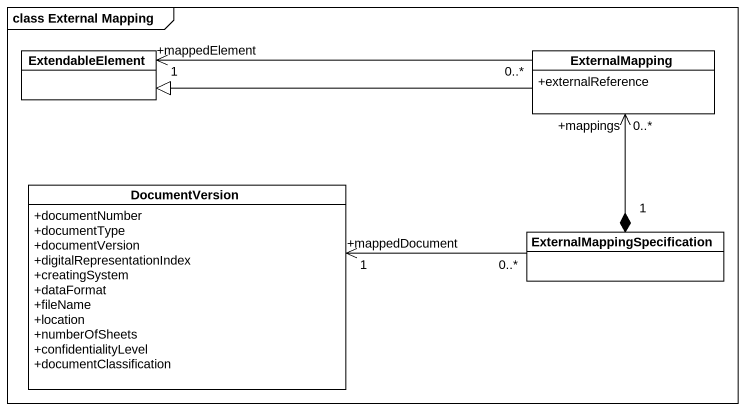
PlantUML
@startuml
mainframe class External Mapping
hide circle
hide empty members
skinparam classAttributeIconSize 0
class ExtendableElement
class ExternalMapping {
  +externalReference
}
class DocumentVersion {
  +documentNumber
  +documentType
  +documentVersion
  +digitalRepresentationIndex
  +creatingSystem
  +dataFormat
  +fileName
  +location
  +numberOfSheets
  +confidentialityLevel
  +documentClassification
}
class ExternalMappingSpecification
ExternalMapping "0..*" -left-> "+mappedElement\n1" ExtendableElement
ExternalMapping -left-|> ExtendableElement
ExternalMappingSpecification "1" *-up-> "+mappings\n0..*" ExternalMapping
ExternalMappingSpecification "0..*" -left-> "+mappedDocument\n1" DocumentVersion
@enduml
